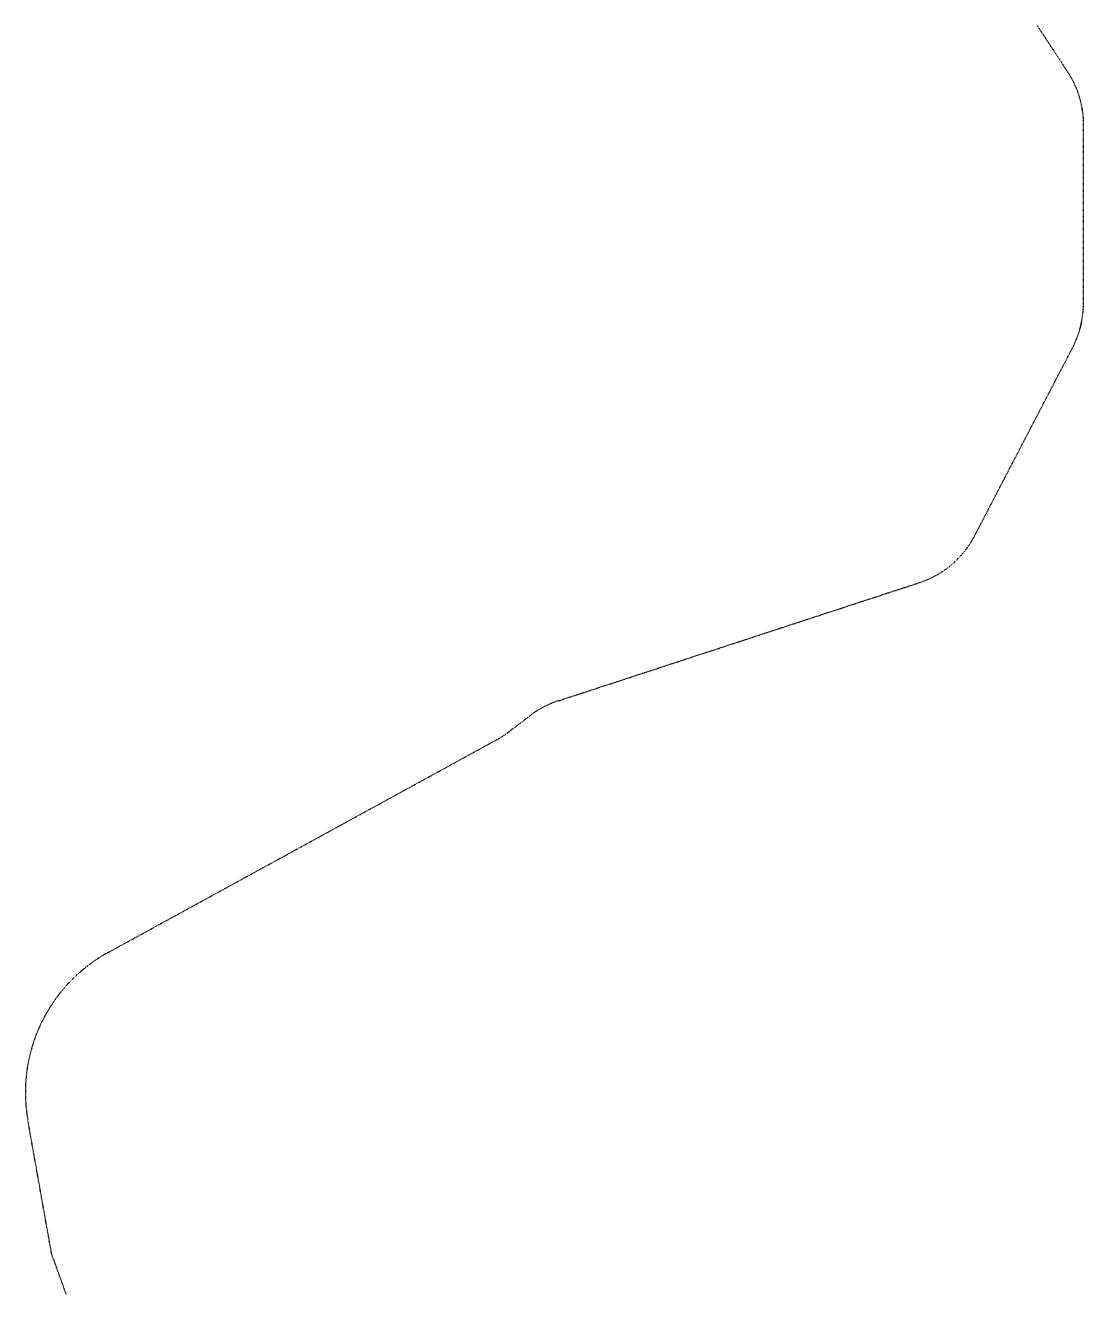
# Model space of a CAD drawing. Header units: metres. Extents: x 228931 to 262058, y 2069083 to 2108827.
import ezdxf

# ---------------------------------------------------------------- set-up
doc = ezdxf.new("R2010")
doc.units = ezdxf.units.M
doc.linetypes.add('DIVIDE2', pattern=[15.875, 6.35, -3.175, 0, -3.175, 0, -3.175])
doc.layers.add('4inch Coiled Line Pipe Route 2_11-20-24', color=30, linetype='DIVIDE2')

msp = doc.modelspace()

# ---------------------------------------------------------------- linework, layer by layer
at = {"layer": '4inch Coiled Line Pipe Route 2_11-20-24'}
msp.add_lwpolyline([(229750, 2070370), (229008, 2074540, -0.321911), (231529, 2079801), (243691, 2086462, 0.038293), (244076, 2086713), (244319, 2086899), (244473, 2087017), (244716, 2087203, -0.0846), (245607, 2087674), (256920, 2091379, 0.196002), (258647, 2092845), (261712, 2098732, 0.120309), (262051, 2100114), (262057, 2105384), (262058, 2105712, 0.146578), (261565, 2107362), (260604, 2108827)], format="xyb", dxfattribs=at)
msp.add_lwpolyline([(230212, 2069083), (229750, 2070370)], dxfattribs=at)

doc.saveas('drawing.dxf')
